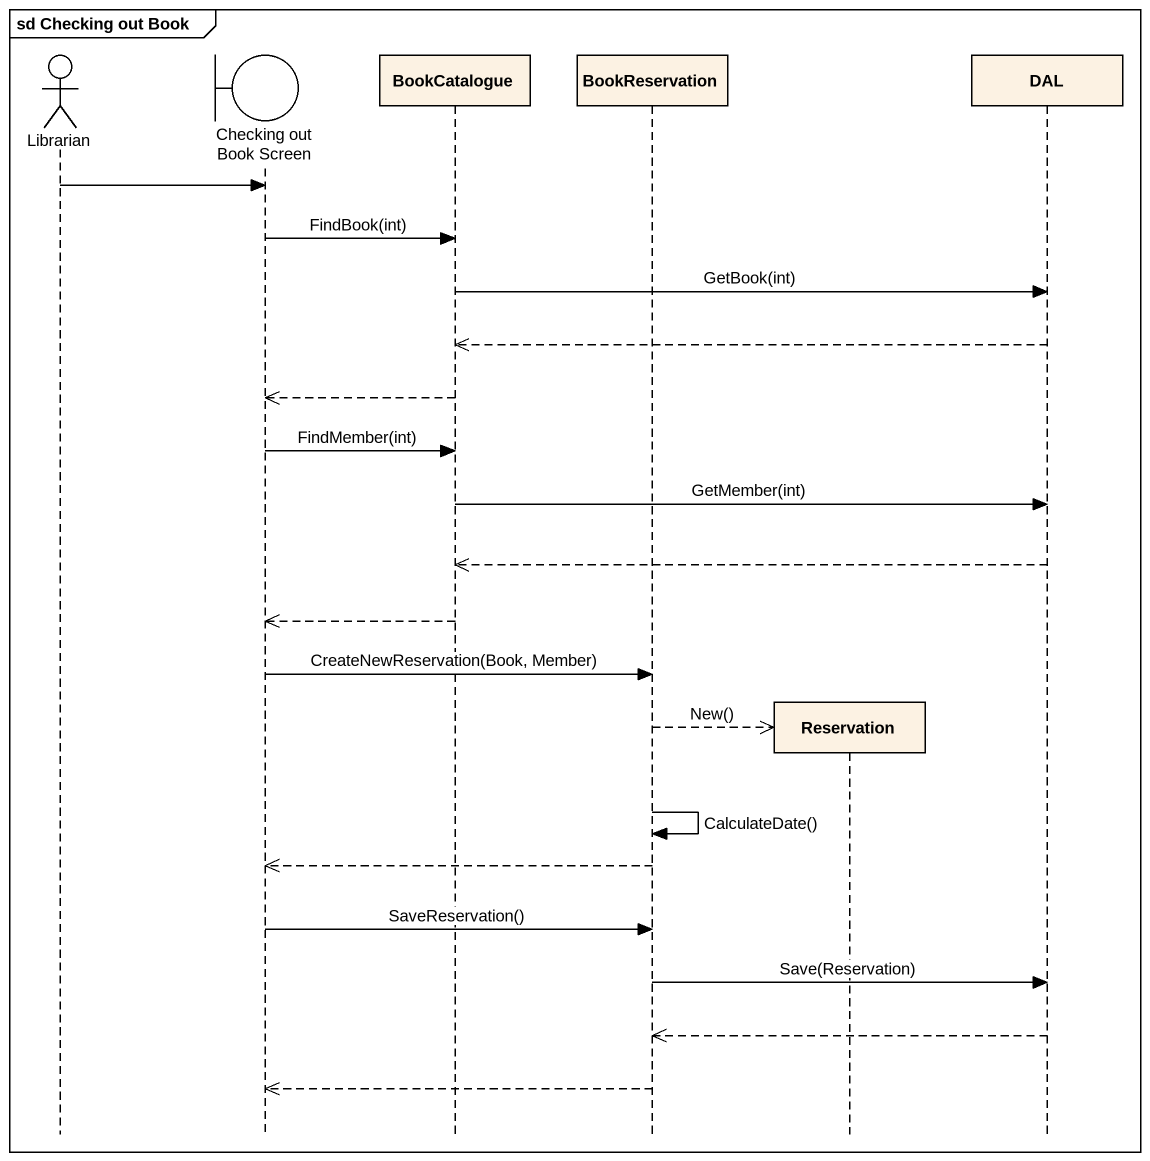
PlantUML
@startuml
mainframe sd Checking out Book
hide footbox
actor Librarian
boundary "Checking out Book Screen" as Checking_out_Book_Screen
participant BookCatalogue
participant BookReservation
participant Reservation
participant DAL

Librarian -> Checking_out_Book_Screen
Checking_out_Book_Screen -> BookCatalogue : FindBook(int)
BookCatalogue -> DAL : GetBook(int)
DAL -->> BookCatalogue
BookCatalogue -->> Checking_out_Book_Screen
Checking_out_Book_Screen -> BookCatalogue : FindMember(int)
BookCatalogue -> DAL : GetMember(int)
DAL -->> BookCatalogue
BookCatalogue -->> Checking_out_Book_Screen
Checking_out_Book_Screen -> BookReservation : CreateNewReservation(Book, Member)
BookReservation -->> Reservation ** : New()
BookReservation -> BookReservation : CalculateDate()
BookReservation -->> Checking_out_Book_Screen
Checking_out_Book_Screen -> BookReservation : SaveReservation()
BookReservation -> DAL : Save(Reservation)
DAL -->> BookReservation
BookReservation -->> Checking_out_Book_Screen
@enduml
